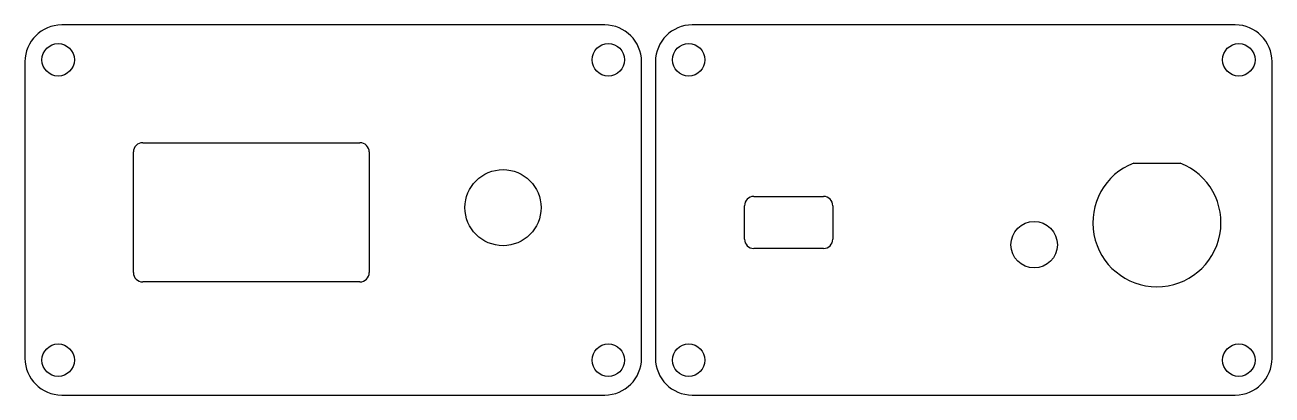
# Model space of a CAD drawing. Extents: x 0 to 134, y 0 to 40.
import ezdxf

# ---------------------------------------------------------------- set-up
doc = ezdxf.new("R2010")
doc.units = 0
doc.layers.get('0').update_dxf_attribs({"linetype": 'continuous'})

# ---------------------------------------------------------------- blocks, each defined once
blk = doc.blocks.new('PART__FEATURE')
at = {"color": 0}
for p, q in [((62.4586, 39.878), (3.9624, 39.878)), ((0, 35.9156), (0, 3.9624)), ((66.421, 3.9624), (66.421, 35.9156)), ((12.684, 27.192), (36.084, 27.192)), ((11.684, 13.192), (11.684, 26.192)), ((37.084, 26.192), (37.084, 13.192)), ((36.084, 12.192), (12.684, 12.192)), ((3.9624, 0), (62.4586, 0))]:
    blk.add_line(p, q, dxfattribs=at)
for centre, radius in [((3.57886, 36.12007), 1.75), ((62.84214, 36.12007), 1.75), ((51.4985, 20.192), 4.1), ((3.57886, 3.75793), 1.75), ((62.84214, 3.75793), 1.75)]:
    blk.add_circle(centre, radius, dxfattribs=at)
for centre, radius, start, end in [((3.9624, 35.9156), 3.9624, 90, -180), ((62.4586, 35.9156), 3.9624, 0, 90), ((12.684, 26.192), 1, 90, -180), ((36.084, 26.192), 1, 0, 90), ((12.684, 13.192), 1, -180, -90), ((36.084, 13.192), 1, -90, 0), ((3.9624, 3.9624), 3.9624, -180, -90), ((62.4586, 3.9624), 3.9624, -90, 0)]:
    blk.add_arc(centre, radius, start, end, dxfattribs=at)
blk = doc.blocks.new('PART__FEATURE001')
at = {"color": 0}
for p, q in [((130.38, 39.88), (71.88, 39.88)), ((67.92, 35.92), (67.92, 3.96)), ((134.34, 3.96), (134.34, 35.92)), ((119.44, 25), (124.45, 25)), ((77.52, 16.8), (77.52, 20.4)), ((78.52, 21.4), (86.02, 21.4)), ((87.02, 20.4), (87.02, 16.8)), ((86.02, 15.8), (78.52, 15.8)), ((71.88, 0), (130.38, 0))]:
    blk.add_line(p, q, dxfattribs=at)
for centre, radius in [((71.5, 36.12), 1.75), ((130.76, 36.12), 1.75), ((108.72, 16.2), 2.5), ((71.5, 3.76), 1.75), ((130.76, 3.76), 1.75)]:
    blk.add_circle(centre, radius, dxfattribs=at)
for centre, radius, start, end in [((71.88, 35.92), 3.96, 90, 180), ((130.38, 35.92), 3.96, 0, 90), ((121.94, 18.57), 6.9, 111.278, 68.722), ((78.52, 20.4), 1, 90, 180), ((86.02, 20.4), 1, 0, 90), ((78.52, 16.8), 1, -180, -90), ((86.02, 16.8), 1, -90, 0), ((71.88, 3.96), 3.96, -180, -90), ((130.38, 3.96), 3.96, -90, 0)]:
    blk.add_arc(centre, radius, start, end, dxfattribs=at)

msp = doc.modelspace()

# ---------------------------------------------------------------- block references
at = {"color": 0}
for name in ['PART__FEATURE', 'PART__FEATURE001']:
    msp.add_blockref(name, (0, 0), dxfattribs=at)

doc.saveas('drawing.dxf')
